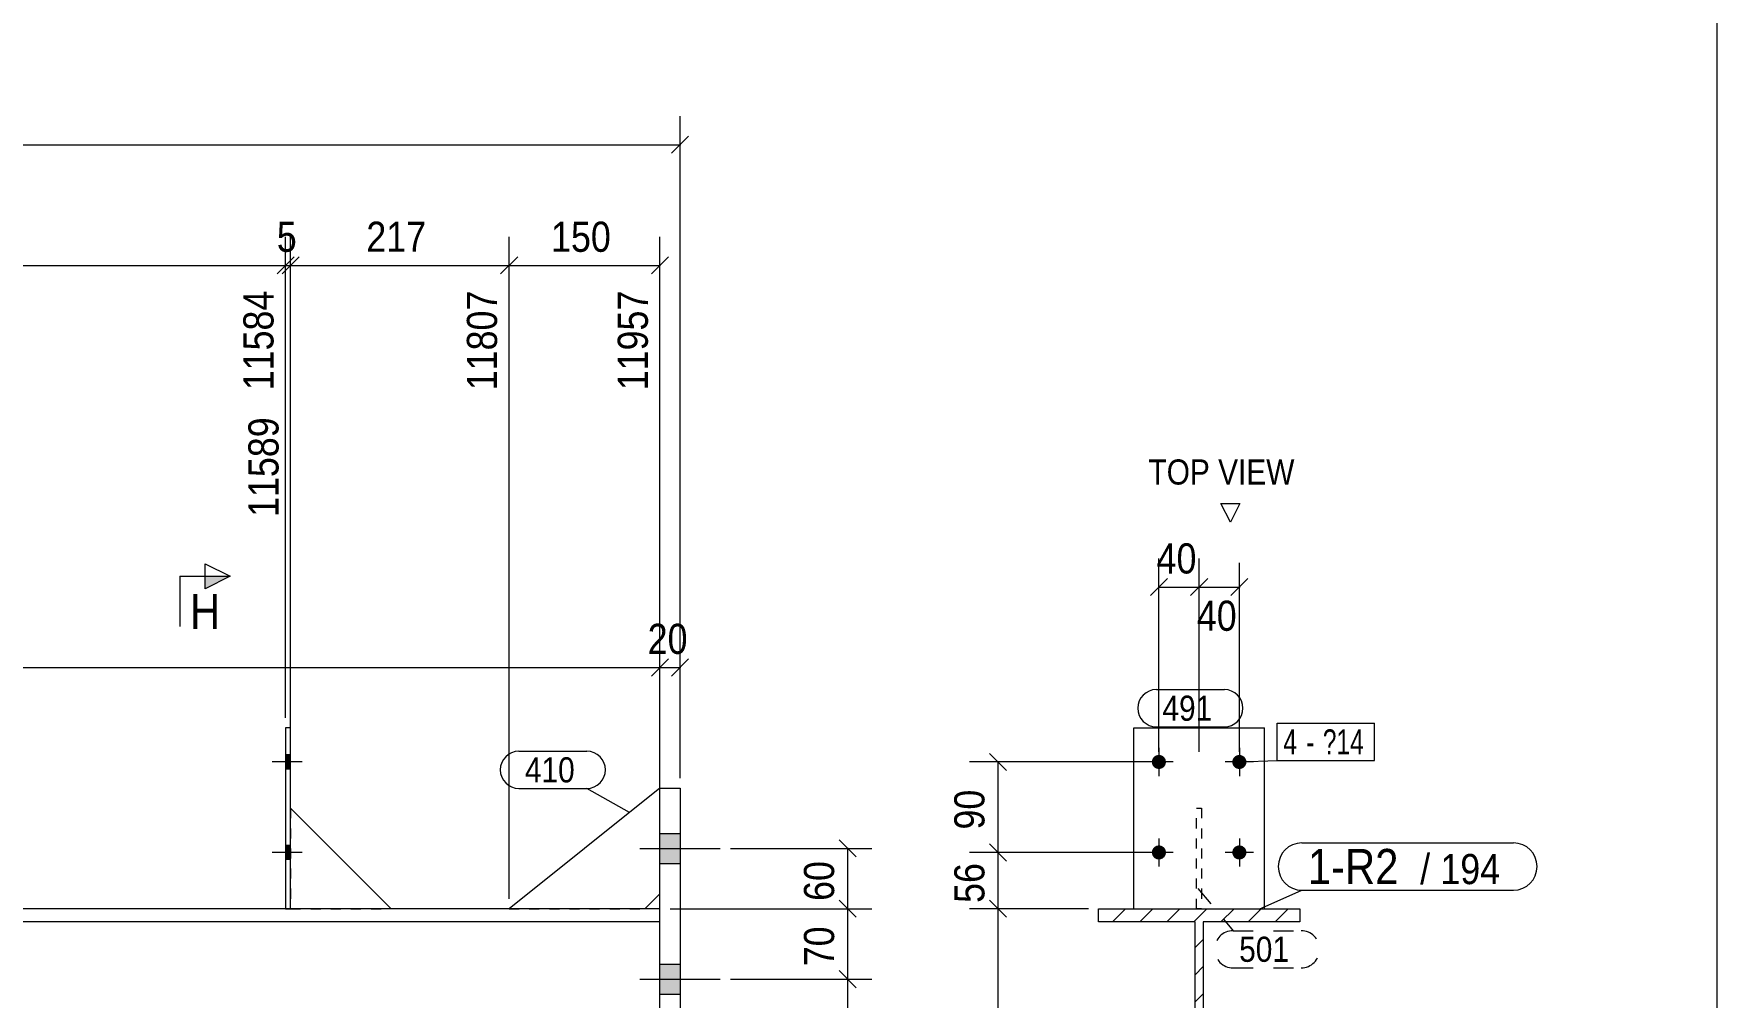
# Model space of a CAD drawing. Header units: millimetres. Extents: x 2 to 1174, y 1 to 825.
# Drawn here: x 1006.6 to 1174, y 419.8 to 515.7 of the extents above; entities that cross this region are included whole.
import ezdxf

# ---------------------------------------------------------------- set-up
doc = ezdxf.new("R2010")
doc.units = ezdxf.units.MM
for name, pattern in [('XKITLINE00', [0]), ('XKITLINE01', [4, 1, -1, 1, -1]), ('XKITLINE02', [4, 2, -2])]:
    doc.linetypes.add(name, pattern=pattern)
for name, color, linetype, lineweight in [('Bolt', 3, 'Continuous', 0), ('BoltMark', 7, 'Continuous', 0), ('Dimensions', 7, 'Continuous', 0), ('DrawingSheet', 5, 'Continuous', 0), ('OtherObjectType', 7, 'Continuous', 0), ('Part', 2, 'Continuous', 0), ('PartMark', 7, 'Continuous', 0), ('Section', 6, 'Continuous', 0)]:
    doc.layers.add(name, color=color, linetype=linetype, lineweight=lineweight)
doc.styles.add('ARIAL', font='ARIAL.TTF')
doc.styles.add('ARIAL_NARROW', font='ARIALN.TTF')

# ---------------------------------------------------------------- blocks, each defined once
blk = doc.blocks.new('*A1')
at = {"layer": 'Part', "color": 7, "linetype": 'XKITLINE00', "lineweight": 0}
for p, q in [((1113.86, 427.33), (1115.16, 428.63)), ((1116.56, 427.33), (1117.86, 428.63)), ((1119.25, 427.33), (1120.55, 428.63)), ((1121.94, 427.33), (1123.24, 428.63)), ((1124.64, 427.33), (1125.94, 428.63)), ((1127.33, 427.33), (1128.63, 428.63)), ((1130.03, 427.33), (1131.33, 428.63)), ((1122.07, 424.76), (1122.87, 425.56)), ((1122.07, 422.07), (1122.87, 422.87)), ((1122.07, 419.37), (1122.87, 420.17)), ((1122.07, 416.68), (1122.87, 417.48)), ((1122.07, 413.99), (1122.87, 414.79)), ((1122.07, 411.29), (1122.87, 412.09)), ((1122.07, 408.6), (1122.87, 409.4)), ((1122.07, 405.9), (1122.87, 406.7)), ((1122.07, 403.21), (1122.87, 404.01)), ((1122.07, 400.52), (1122.87, 401.32)), ((1122.07, 397.82), (1122.87, 398.62)), ((1122.07, 395.13), (1122.87, 395.93)), ((1122.07, 392.43), (1122.87, 393.23)), ((1120.96, 388.63), (1122.87, 390.54)), ((1112.88, 388.63), (1114.18, 389.93)), ((1115.57, 388.63), (1116.87, 389.93)), ((1118.27, 388.63), (1119.57, 389.93)), ((1123.66, 388.63), (1124.96, 389.93)), ((1126.35, 388.63), (1127.65, 389.93)), ((1129.04, 388.63), (1130.34, 389.93)), ((1131.74, 388.63), (1132.47, 389.36))]:
    blk.add_line(p, q, dxfattribs=at)
blk = doc.blocks.new('*A14')
at = {"layer": 'Bolt'}
for points in [[(1031.62, 443.93), (1032.12, 443.93), (1032.12, 442.53), (1031.62, 442.53)], [(1031.62, 443.93), (1032.12, 443.93), (1032.12, 442.53), (1031.62, 442.53)], [(1031.62, 434.93), (1032.12, 434.93), (1032.12, 433.53), (1031.62, 433.53)], [(1031.62, 434.93), (1032.12, 434.93), (1032.12, 433.53), (1031.62, 433.53)]]:
    blk.add_hatch(color=3, dxfattribs=at).paths.add_polyline_path(points, flags=17)
at = {"layer": 'Bolt', "color": 3, "linetype": 'XKITLINE00', "lineweight": 0}
for p, q in [((1032.12, 443.93), (1031.62, 443.93)), ((1032.12, 443.93), (1031.62, 443.93)), ((1033.28, 443.23), (1030.28, 443.23)), ((1033.28, 443.23), (1030.28, 443.23)), ((1032.12, 442.53), (1031.62, 442.53)), ((1032.12, 442.53), (1031.62, 442.53)), ((1033.28, 434.23), (1030.28, 434.23)), ((1033.28, 434.23), (1030.28, 434.23)), ((1032.12, 434.93), (1031.62, 434.93)), ((1032.12, 434.93), (1031.62, 434.93)), ((1032.12, 433.53), (1031.62, 433.53)), ((1032.12, 433.53), (1031.62, 433.53))]:
    blk.add_line(p, q, dxfattribs=at)
blk = doc.blocks.new('*A16')
at = {"layer": 'Part', "color": 2, "linetype": 'XKITLINE00', "lineweight": 0}
for p, q in [((1068.85, 428.63), (839.19, 428.63)), ((1068.85, 427.33), (839.19, 427.33))]:
    blk.add_line(p, q, dxfattribs=at)
at = {"layer": 'Part', "color": 7, "linetype": 'XKITLINE01', "lineweight": 0}
blk.add_line((1068.85, 388.63), (1068.85, 428.63), dxfattribs=at)
blk = doc.blocks.new('*A18')
at = {"layer": 'Part', "color": 2, "linetype": 'XKITLINE00', "lineweight": 0}
for p, q in [((1068.85, 337.63), (1068.85, 440.63)), ((1068.85, 440.63), (1070.85, 440.63)), ((1070.85, 440.63), (1070.85, 337.63)), ((1070.85, 337.63), (1068.85, 337.63))]:
    blk.add_line(p, q, dxfattribs=at)
blk = doc.blocks.new('*A19')
at = {"layer": 'Part', "color": 2, "linetype": 'XKITLINE00', "lineweight": 0}
for p, q in [((1068.85, 440.63), (1053.85, 428.63)), ((1067.35, 428.63), (1068.85, 430.13))]:
    blk.add_line(p, q, dxfattribs=at)
at = {"layer": 'Part', "color": 7, "linetype": 'XKITLINE01', "lineweight": 0}
for p, q in [((1068.85, 430.13), (1068.85, 440.63)), ((1053.85, 428.63), (1067.35, 428.63))]:
    blk.add_line(p, q, dxfattribs=at)
blk = doc.blocks.new('*A48')
at = {"layer": 'Part', "color": 2, "linetype": 'XKITLINE00', "lineweight": 0}
blk.add_line((1042.12, 428.63), (1032.12, 438.63), dxfattribs=at)
at = {"layer": 'Part', "color": 7, "linetype": 'XKITLINE01', "lineweight": 0}
for p, q in [((1032.12, 438.63), (1032.12, 428.63)), ((1032.12, 428.63), (1042.12, 428.63))]:
    blk.add_line(p, q, dxfattribs=at)
blk = doc.blocks.new('*A49')
at = {"layer": 'Part', "color": 2, "linetype": 'XKITLINE00', "lineweight": 0}
for p, q in [((1032.12, 446.63), (1031.62, 446.63)), ((1031.62, 446.63), (1031.62, 428.63)), ((1032.12, 428.63), (1032.12, 446.63))]:
    blk.add_line(p, q, dxfattribs=at)
at = {"layer": 'Part', "color": 7, "linetype": 'XKITLINE01', "lineweight": 0}
blk.add_line((1031.62, 428.63), (1032.12, 428.63), dxfattribs=at)
blk = doc.blocks.new('*A59')
at = {"layer": 'Bolt'}
for points in [[(1070.85, 433.13), (1068.85, 433.13), (1068.85, 436.13), (1070.85, 436.13)], [(1070.85, 433.13), (1068.85, 433.13), (1068.85, 436.13), (1070.85, 436.13)], [(1070.85, 420.13), (1068.85, 420.13), (1068.85, 423.13), (1070.85, 423.13)], [(1070.85, 420.13), (1068.85, 420.13), (1068.85, 423.13), (1070.85, 423.13)], [(1070.85, 411.13), (1068.85, 411.13), (1068.85, 414.13), (1070.85, 414.13)], [(1070.85, 411.13), (1068.85, 411.13), (1068.85, 414.13), (1070.85, 414.13)], [(1070.85, 402.13), (1068.85, 402.13), (1068.85, 405.13), (1070.85, 405.13)], [(1070.85, 402.13), (1068.85, 402.13), (1068.85, 405.13), (1070.85, 405.13)], [(1070.85, 374.13), (1068.85, 374.13), (1068.85, 377.13), (1070.85, 377.13)], [(1070.85, 374.13), (1068.85, 374.13), (1068.85, 377.13), (1070.85, 377.13)], [(1070.85, 365.13), (1068.85, 365.13), (1068.85, 368.13), (1070.85, 368.13)], [(1070.85, 365.13), (1068.85, 365.13), (1068.85, 368.13), (1070.85, 368.13)], [(1070.85, 356.13), (1068.85, 356.13), (1068.85, 359.13), (1070.85, 359.13)], [(1070.85, 356.13), (1068.85, 356.13), (1068.85, 359.13), (1070.85, 359.13)], [(1070.85, 342.13), (1068.85, 342.13), (1068.85, 345.13), (1070.85, 345.13)], [(1070.85, 342.13), (1068.85, 342.13), (1068.85, 345.13), (1070.85, 345.13)]]:
    blk.add_hatch(color=3, dxfattribs=at).paths.add_polyline_path(points, flags=17)
at = {"layer": 'Bolt', "color": 3, "linetype": 'XKITLINE00', "lineweight": 0}
for p, q in [((1068.85, 436.13), (1070.85, 436.13)), ((1068.85, 436.13), (1070.85, 436.13)), ((1066.85, 434.63), (1074.85, 434.63)), ((1066.85, 434.63), (1074.85, 434.63)), ((1068.85, 433.13), (1070.85, 433.13)), ((1068.85, 433.13), (1070.85, 433.13)), ((1068.85, 423.13), (1070.85, 423.13)), ((1068.85, 423.13), (1070.85, 423.13)), ((1066.85, 421.63), (1074.85, 421.63)), ((1066.85, 421.63), (1074.85, 421.63)), ((1068.85, 420.13), (1070.85, 420.13)), ((1068.85, 420.13), (1070.85, 420.13)), ((1068.85, 414.13), (1070.85, 414.13)), ((1068.85, 414.13), (1070.85, 414.13)), ((1066.85, 412.63), (1074.85, 412.63)), ((1066.85, 412.63), (1074.85, 412.63)), ((1068.85, 411.13), (1070.85, 411.13)), ((1068.85, 411.13), (1070.85, 411.13)), ((1066.85, 403.63), (1074.85, 403.63)), ((1066.85, 403.63), (1074.85, 403.63)), ((1068.85, 405.13), (1070.85, 405.13)), ((1068.85, 405.13), (1070.85, 405.13)), ((1068.85, 402.13), (1070.85, 402.13)), ((1068.85, 402.13), (1070.85, 402.13)), ((1068.85, 377.13), (1070.85, 377.13)), ((1068.85, 377.13), (1070.85, 377.13)), ((1066.85, 375.63), (1074.85, 375.63)), ((1066.85, 375.63), (1074.85, 375.63)), ((1068.85, 374.13), (1070.85, 374.13)), ((1068.85, 374.13), (1070.85, 374.13)), ((1068.85, 368.13), (1070.85, 368.13)), ((1068.85, 368.13), (1070.85, 368.13)), ((1066.85, 366.63), (1074.85, 366.63)), ((1066.85, 366.63), (1074.85, 366.63)), ((1068.85, 365.13), (1070.85, 365.13)), ((1068.85, 365.13), (1070.85, 365.13)), ((1068.85, 359.13), (1070.85, 359.13)), ((1068.85, 359.13), (1070.85, 359.13)), ((1066.85, 357.63), (1074.85, 357.63)), ((1066.85, 357.63), (1074.85, 357.63)), ((1068.85, 356.13), (1070.85, 356.13)), ((1068.85, 356.13), (1070.85, 356.13)), ((1068.85, 345.13), (1070.85, 345.13)), ((1068.85, 345.13), (1070.85, 345.13)), ((1066.85, 343.63), (1074.85, 343.63)), ((1066.85, 343.63), (1074.85, 343.63)), ((1068.85, 342.13), (1070.85, 342.13)), ((1068.85, 342.13), (1070.85, 342.13))]:
    blk.add_line(p, q, dxfattribs=at)
blk = doc.blocks.new('*A145')
at = {"layer": 'Bolt'}
for points in [[(1119.17, 443.2), (1119.16, 443.16), (1119.16, 443.13), (1119.15, 443.1), (1119.15, 443.06), (1119.14, 443.03), (1119.13, 443), (1119.11, 442.96), (1119.1, 442.93), (1119.09, 442.9), (1119.07, 442.87), (1119.05, 442.84), (1119.03, 442.82), (1119.01, 442.79), (1118.99, 442.76), (1118.96, 442.74), (1118.94, 442.71), (1118.91, 442.69), (1118.88, 442.67), (1118.86, 442.65), (1118.83, 442.63), (1118.8, 442.61), (1118.77, 442.6), (1118.74, 442.59), (1118.7, 442.57), (1118.67, 442.56), (1118.64, 442.55), (1118.6, 442.55), (1118.57, 442.54), (1118.54, 442.54), (1118.5, 442.53), (1118.47, 442.53), (1118.43, 442.53), (1118.4, 442.54), (1118.37, 442.54), (1118.33, 442.55), (1118.3, 442.55), (1118.26, 442.56), (1118.23, 442.57), (1118.2, 442.59), (1118.17, 442.6), (1118.14, 442.61), (1118.11, 442.63), (1118.08, 442.65), (1118.05, 442.67), (1118.02, 442.69), (1118, 442.71), (1117.97, 442.74), (1117.95, 442.76), (1117.93, 442.79), (1117.91, 442.82), (1117.89, 442.84), (1117.87, 442.87), (1117.85, 442.9), (1117.84, 442.93), (1117.82, 442.96), (1117.81, 443), (1117.8, 443.03), (1117.79, 443.06), (1117.78, 443.1), (1117.78, 443.13), (1117.77, 443.16), (1117.77, 443.2), (1117.77, 443.23), (1117.77, 443.27), (1117.77, 443.3), (1117.78, 443.33), (1117.78, 443.37), (1117.79, 443.4), (1117.8, 443.44), (1117.81, 443.47), (1117.82, 443.5), (1117.84, 443.53), (1117.85, 443.56), (1117.87, 443.59), (1117.89, 443.62), (1117.91, 443.65), (1117.93, 443.68), (1117.95, 443.7), (1117.97, 443.73), (1118, 443.75), (1118.02, 443.77), (1118.05, 443.79), (1118.08, 443.81), (1118.11, 443.83), (1118.14, 443.85), (1118.17, 443.86), (1118.2, 443.88), (1118.23, 443.89), (1118.26, 443.9), (1118.3, 443.91), (1118.33, 443.92), (1118.37, 443.92), (1118.4, 443.93), (1118.43, 443.93), (1118.47, 443.93), (1118.5, 443.93), (1118.54, 443.93), (1118.57, 443.92), (1118.6, 443.92), (1118.64, 443.91), (1118.67, 443.9), (1118.7, 443.89), (1118.74, 443.88), (1118.77, 443.86), (1118.8, 443.85), (1118.83, 443.83), (1118.86, 443.81), (1118.88, 443.79), (1118.91, 443.77), (1118.94, 443.75), (1118.96, 443.73), (1118.99, 443.7), (1119.01, 443.68), (1119.03, 443.65), (1119.05, 443.62), (1119.07, 443.59), (1119.09, 443.56), (1119.1, 443.53), (1119.11, 443.5), (1119.13, 443.47), (1119.14, 443.44), (1119.15, 443.4), (1119.15, 443.37), (1119.16, 443.33), (1119.16, 443.3), (1119.17, 443.27), (1119.17, 443.23)], [(1127.17, 443.2), (1127.16, 443.16), (1127.16, 443.13), (1127.15, 443.1), (1127.15, 443.06), (1127.14, 443.03), (1127.13, 443), (1127.11, 442.96), (1127.1, 442.93), (1127.09, 442.9), (1127.07, 442.87), (1127.05, 442.84), (1127.03, 442.82), (1127.01, 442.79), (1126.99, 442.76), (1126.96, 442.74), (1126.94, 442.71), (1126.91, 442.69), (1126.88, 442.67), (1126.86, 442.65), (1126.83, 442.63), (1126.8, 442.61), (1126.77, 442.6), (1126.74, 442.59), (1126.7, 442.57), (1126.67, 442.56), (1126.64, 442.55), (1126.6, 442.55), (1126.57, 442.54), (1126.54, 442.54), (1126.5, 442.53), (1126.47, 442.53), (1126.43, 442.53), (1126.4, 442.54), (1126.37, 442.54), (1126.33, 442.55), (1126.3, 442.55), (1126.26, 442.56), (1126.23, 442.57), (1126.2, 442.59), (1126.17, 442.6), (1126.14, 442.61), (1126.11, 442.63), (1126.08, 442.65), (1126.05, 442.67), (1126.02, 442.69), (1126, 442.71), (1125.97, 442.74), (1125.95, 442.76), (1125.93, 442.79), (1125.91, 442.82), (1125.89, 442.84), (1125.87, 442.87), (1125.85, 442.9), (1125.84, 442.93), (1125.82, 442.96), (1125.81, 443), (1125.8, 443.03), (1125.79, 443.06), (1125.78, 443.1), (1125.78, 443.13), (1125.77, 443.16), (1125.77, 443.2), (1125.77, 443.23), (1125.77, 443.27), (1125.77, 443.3), (1125.78, 443.33), (1125.78, 443.37), (1125.79, 443.4), (1125.8, 443.44), (1125.81, 443.47), (1125.82, 443.5), (1125.84, 443.53), (1125.85, 443.56), (1125.87, 443.59), (1125.89, 443.62), (1125.91, 443.65), (1125.93, 443.68), (1125.95, 443.7), (1125.97, 443.73), (1126, 443.75), (1126.02, 443.77), (1126.05, 443.79), (1126.08, 443.81), (1126.11, 443.83), (1126.14, 443.85), (1126.17, 443.86), (1126.2, 443.88), (1126.23, 443.89), (1126.26, 443.9), (1126.3, 443.91), (1126.33, 443.92), (1126.37, 443.92), (1126.4, 443.93), (1126.43, 443.93), (1126.47, 443.93), (1126.5, 443.93), (1126.54, 443.93), (1126.57, 443.92), (1126.6, 443.92), (1126.64, 443.91), (1126.67, 443.9), (1126.7, 443.89), (1126.74, 443.88), (1126.77, 443.86), (1126.8, 443.85), (1126.83, 443.83), (1126.86, 443.81), (1126.88, 443.79), (1126.91, 443.77), (1126.94, 443.75), (1126.96, 443.73), (1126.99, 443.7), (1127.01, 443.68), (1127.03, 443.65), (1127.05, 443.62), (1127.07, 443.59), (1127.09, 443.56), (1127.1, 443.53), (1127.11, 443.5), (1127.13, 443.47), (1127.14, 443.44), (1127.15, 443.4), (1127.15, 443.37), (1127.16, 443.33), (1127.16, 443.3), (1127.17, 443.27), (1127.17, 443.23)], [(1119.17, 434.2), (1119.16, 434.16), (1119.16, 434.13), (1119.15, 434.1), (1119.15, 434.06), (1119.14, 434.03), (1119.13, 434), (1119.11, 433.96), (1119.1, 433.93), (1119.09, 433.9), (1119.07, 433.87), (1119.05, 433.84), (1119.03, 433.82), (1119.01, 433.79), (1118.99, 433.76), (1118.96, 433.74), (1118.94, 433.71), (1118.91, 433.69), (1118.88, 433.67), (1118.86, 433.65), (1118.83, 433.63), (1118.8, 433.61), (1118.77, 433.6), (1118.74, 433.59), (1118.7, 433.57), (1118.67, 433.56), (1118.64, 433.55), (1118.6, 433.55), (1118.57, 433.54), (1118.54, 433.54), (1118.5, 433.53), (1118.47, 433.53), (1118.43, 433.53), (1118.4, 433.54), (1118.37, 433.54), (1118.33, 433.55), (1118.3, 433.55), (1118.26, 433.56), (1118.23, 433.57), (1118.2, 433.59), (1118.17, 433.6), (1118.14, 433.61), (1118.11, 433.63), (1118.08, 433.65), (1118.05, 433.67), (1118.02, 433.69), (1118, 433.71), (1117.97, 433.74), (1117.95, 433.76), (1117.93, 433.79), (1117.91, 433.82), (1117.89, 433.84), (1117.87, 433.87), (1117.85, 433.9), (1117.84, 433.93), (1117.82, 433.96), (1117.81, 434), (1117.8, 434.03), (1117.79, 434.06), (1117.78, 434.1), (1117.78, 434.13), (1117.77, 434.16), (1117.77, 434.2), (1117.77, 434.23), (1117.77, 434.27), (1117.77, 434.3), (1117.78, 434.33), (1117.78, 434.37), (1117.79, 434.4), (1117.8, 434.44), (1117.81, 434.47), (1117.82, 434.5), (1117.84, 434.53), (1117.85, 434.56), (1117.87, 434.59), (1117.89, 434.62), (1117.91, 434.65), (1117.93, 434.68), (1117.95, 434.7), (1117.97, 434.73), (1118, 434.75), (1118.02, 434.77), (1118.05, 434.79), (1118.08, 434.81), (1118.11, 434.83), (1118.14, 434.85), (1118.17, 434.86), (1118.2, 434.88), (1118.23, 434.89), (1118.26, 434.9), (1118.3, 434.91), (1118.33, 434.92), (1118.37, 434.92), (1118.4, 434.93), (1118.43, 434.93), (1118.47, 434.93), (1118.5, 434.93), (1118.54, 434.93), (1118.57, 434.92), (1118.6, 434.92), (1118.64, 434.91), (1118.67, 434.9), (1118.7, 434.89), (1118.74, 434.88), (1118.77, 434.86), (1118.8, 434.85), (1118.83, 434.83), (1118.86, 434.81), (1118.88, 434.79), (1118.91, 434.77), (1118.94, 434.75), (1118.96, 434.73), (1118.99, 434.7), (1119.01, 434.68), (1119.03, 434.65), (1119.05, 434.62), (1119.07, 434.59), (1119.09, 434.56), (1119.1, 434.53), (1119.11, 434.5), (1119.13, 434.47), (1119.14, 434.44), (1119.15, 434.4), (1119.15, 434.37), (1119.16, 434.33), (1119.16, 434.3), (1119.17, 434.27), (1119.17, 434.23)], [(1127.17, 434.2), (1127.16, 434.16), (1127.16, 434.13), (1127.15, 434.1), (1127.15, 434.06), (1127.14, 434.03), (1127.13, 434), (1127.11, 433.96), (1127.1, 433.93), (1127.09, 433.9), (1127.07, 433.87), (1127.05, 433.84), (1127.03, 433.82), (1127.01, 433.79), (1126.99, 433.76), (1126.96, 433.74), (1126.94, 433.71), (1126.91, 433.69), (1126.88, 433.67), (1126.86, 433.65), (1126.83, 433.63), (1126.8, 433.61), (1126.77, 433.6), (1126.74, 433.59), (1126.7, 433.57), (1126.67, 433.56), (1126.64, 433.55), (1126.6, 433.55), (1126.57, 433.54), (1126.54, 433.54), (1126.5, 433.53), (1126.47, 433.53), (1126.43, 433.53), (1126.4, 433.54), (1126.37, 433.54), (1126.33, 433.55), (1126.3, 433.55), (1126.26, 433.56), (1126.23, 433.57), (1126.2, 433.59), (1126.17, 433.6), (1126.14, 433.61), (1126.11, 433.63), (1126.08, 433.65), (1126.05, 433.67), (1126.02, 433.69), (1126, 433.71), (1125.97, 433.74), (1125.95, 433.76), (1125.93, 433.79), (1125.91, 433.82), (1125.89, 433.84), (1125.87, 433.87), (1125.85, 433.9), (1125.84, 433.93), (1125.82, 433.96), (1125.81, 434), (1125.8, 434.03), (1125.79, 434.06), (1125.78, 434.1), (1125.78, 434.13), (1125.77, 434.16), (1125.77, 434.2), (1125.77, 434.23), (1125.77, 434.27), (1125.77, 434.3), (1125.78, 434.33), (1125.78, 434.37), (1125.79, 434.4), (1125.8, 434.44), (1125.81, 434.47), (1125.82, 434.5), (1125.84, 434.53), (1125.85, 434.56), (1125.87, 434.59), (1125.89, 434.62), (1125.91, 434.65), (1125.93, 434.68), (1125.95, 434.7), (1125.97, 434.73), (1126, 434.75), (1126.02, 434.77), (1126.05, 434.79), (1126.08, 434.81), (1126.11, 434.83), (1126.14, 434.85), (1126.17, 434.86), (1126.2, 434.88), (1126.23, 434.89), (1126.26, 434.9), (1126.3, 434.91), (1126.33, 434.92), (1126.37, 434.92), (1126.4, 434.93), (1126.43, 434.93), (1126.47, 434.93), (1126.5, 434.93), (1126.54, 434.93), (1126.57, 434.92), (1126.6, 434.92), (1126.64, 434.91), (1126.67, 434.9), (1126.7, 434.89), (1126.74, 434.88), (1126.77, 434.86), (1126.8, 434.85), (1126.83, 434.83), (1126.86, 434.81), (1126.88, 434.79), (1126.91, 434.77), (1126.94, 434.75), (1126.96, 434.73), (1126.99, 434.7), (1127.01, 434.68), (1127.03, 434.65), (1127.05, 434.62), (1127.07, 434.59), (1127.09, 434.56), (1127.1, 434.53), (1127.11, 434.5), (1127.13, 434.47), (1127.14, 434.44), (1127.15, 434.4), (1127.15, 434.37), (1127.16, 434.33), (1127.16, 434.3), (1127.17, 434.27), (1127.17, 434.23)]]:
    blk.add_hatch(color=3, dxfattribs=at).paths.add_polyline_path(points, flags=17)
at = {"layer": 'Bolt', "color": 3, "linetype": 'XKITLINE00', "lineweight": 0}
for p, q in [((1118.47, 444.63), (1118.47, 441.83)), ((1126.47, 444.63), (1126.47, 441.83)), ((1119.87, 443.23), (1117.07, 443.23)), ((1127.87, 443.23), (1125.07, 443.23)), ((1118.47, 435.63), (1118.47, 432.83)), ((1126.47, 435.63), (1126.47, 432.83)), ((1119.87, 434.23), (1117.07, 434.23)), ((1127.87, 434.23), (1125.07, 434.23))]:
    blk.add_line(p, q, dxfattribs=at)
blk = doc.blocks.new('*A146')
at = {"layer": 'Part', "color": 2, "linetype": 'XKITLINE00', "lineweight": 0}
for p, q in [((1112.47, 428.63), (1132.47, 428.63)), ((1112.47, 427.33), (1112.47, 428.63)), ((1132.47, 428.63), (1132.47, 427.33)), ((1122.07, 427.33), (1112.47, 427.33)), ((1122.07, 389.93), (1122.07, 427.33)), ((1132.47, 427.33), (1122.87, 427.33)), ((1122.87, 427.33), (1122.87, 389.93)), ((1112.47, 388.63), (1112.47, 389.93)), ((1112.47, 389.93), (1122.07, 389.93)), ((1132.47, 388.63), (1112.47, 388.63)), ((1122.87, 389.93), (1132.47, 389.93)), ((1132.47, 389.93), (1132.47, 388.63))]:
    blk.add_line(p, q, dxfattribs=at)
blk = doc.blocks.new('*A149')
at = {"layer": 'Part', "color": 7, "linetype": 'XKITLINE01', "lineweight": 0}
for p, q in [((1122.22, 428.63), (1122.22, 438.63)), ((1122.22, 438.63), (1122.72, 438.63)), ((1122.72, 438.63), (1122.72, 428.63)), ((1122.72, 428.63), (1122.22, 428.63))]:
    blk.add_line(p, q, dxfattribs=at)
blk = doc.blocks.new('*A150')
at = {"layer": 'Part', "color": 2, "linetype": 'XKITLINE00', "lineweight": 0}
for p, q in [((1115.97, 428.63), (1115.97, 446.63)), ((1115.97, 446.63), (1128.97, 446.63)), ((1128.97, 428.63), (1128.97, 446.63))]:
    blk.add_line(p, q, dxfattribs=at)
at = {"layer": 'Part', "color": 7, "linetype": 'XKITLINE01', "lineweight": 0}
blk.add_line((1115.97, 428.63), (1128.97, 428.63), dxfattribs=at)
blk = doc.blocks.new('*A197')
at = {"layer": 'DrawingSheet', "color": 5, "linetype": 'XKITLINE00', "lineweight": 0}
blk.add_line((1174, 5), (1174, 825), dxfattribs=at)
blk = doc.blocks.new('*A209')
at = {"layer": 'Dimensions', "color": 7, "linetype": 'XKITLINE00', "lineweight": 0}
for p, q in [((1070.85, 441.63), (1070.85, 507.48)), ((95.56, 504.63), (1070.85, 504.63)), ((1071.7, 505.48), (1070, 503.78))]:
    blk.add_line(p, q, dxfattribs=at)
at = {"layer": 'Dimensions', "color": 3}
blk.add_point((1070.85, 504.63), dxfattribs=at)
blk = doc.blocks.new('*A215')
at = {"layer": 'Dimensions', "color": 7, "linetype": 'XKITLINE00', "lineweight": 0}
for p, q in [((1068.85, 429.63), (1068.85, 455.48)), ((106.19, 452.63), (1068.85, 452.63)), ((1069.7, 453.48), (1068, 451.78))]:
    blk.add_line(p, q, dxfattribs=at)
at = {"layer": 'Dimensions', "color": 3}
blk.add_point((1068.85, 452.63), dxfattribs=at)
blk = doc.blocks.new('*A220')
at = {"layer": 'Dimensions', "color": 7, "linetype": 'XKITLINE00', "lineweight": 0}
for p, q in [((1086.67, 422.48), (1088.37, 420.78)), ((1075.85, 421.63), (1089.92, 421.63)), ((1087.52, 412.63), (1087.52, 421.63)), ((1075.85, 412.63), (1089.92, 412.63)), ((1086.67, 413.48), (1088.37, 411.78))]:
    blk.add_line(p, q, dxfattribs=at)
at = {"layer": 'Dimensions', "color": 3}
for p in [(1087.52, 421.63), (1087.52, 412.63)]:
    blk.add_point(p, dxfattribs=at)
at = {"layer": 'Dimensions', "color": 3, "style": 'ARIAL', "width": 0.85}
blk.add_text('90', height=3, rotation=90.0002, dxfattribs=at).set_placement((1086.17, 414.91))
blk = doc.blocks.new('*A221')
at = {"layer": 'Dimensions', "color": 7, "linetype": 'XKITLINE00', "lineweight": 0}
for p, q in [((1069.85, 428.63), (1089.92, 428.63)), ((1086.67, 429.48), (1088.37, 427.78)), ((1087.52, 421.63), (1087.52, 428.63)), ((1086.67, 422.48), (1088.37, 420.78)), ((1075.85, 421.63), (1089.92, 421.63))]:
    blk.add_line(p, q, dxfattribs=at)
at = {"layer": 'Dimensions', "color": 3}
for p in [(1087.52, 428.63), (1087.52, 421.63)]:
    blk.add_point(p, dxfattribs=at)
at = {"layer": 'Dimensions', "color": 3, "style": 'ARIAL', "width": 0.85}
blk.add_text('70', height=3, rotation=90.0002, dxfattribs=at).set_placement((1086.17, 422.91))
blk = doc.blocks.new('*A222')
at = {"layer": 'Dimensions', "color": 7, "linetype": 'XKITLINE00', "lineweight": 0}
for p, q in [((1086.67, 435.48), (1088.37, 433.78)), ((1075.85, 434.63), (1089.92, 434.63)), ((1087.52, 428.63), (1087.52, 434.63)), ((1069.85, 428.63), (1089.92, 428.63)), ((1086.67, 429.48), (1088.37, 427.78))]:
    blk.add_line(p, q, dxfattribs=at)
at = {"layer": 'Dimensions', "color": 3}
for p in [(1087.52, 434.63), (1087.52, 428.63)]:
    blk.add_point(p, dxfattribs=at)
at = {"layer": 'Dimensions', "color": 3, "style": 'ARIAL', "width": 0.85}
blk.add_text('60', height=3, rotation=90.0002, dxfattribs=at).set_placement((1086.17, 429.41))
blk = doc.blocks.new('*A227')
at = {"layer": 'PartMark', "color": 7, "linetype": 'XKITLINE00', "lineweight": 0}
for p, q in [((1054.82, 444.3), (1061.58, 444.3)), ((1054.82, 440.6), (1061.58, 440.6)), ((1065.82, 438.2), (1061.58, 440.6))]:
    blk.add_line(p, q, dxfattribs=at)
for centre, start, end in [((1054.82, 442.45), 90, 270), ((1061.58, 442.45), 270, 90)]:
    blk.add_arc(centre, 1.85, start, end, dxfattribs=at)
at = {"layer": 'PartMark', "color": 3, "style": 'ARIAL', "width": 0.85}
blk.add_text('410', height=2.5, dxfattribs=at).set_placement((1055.42, 441.2))
blk = doc.blocks.new('*A249')
at = {"layer": 'Section'}
for points in [[(1023.62, 461.7), (1026.12, 461.7), (1023.62, 460.45)], [(1023.62, 323.82), (1026.12, 322.57), (1023.62, 322.57)]]:
    blk.add_hatch(color=3, dxfattribs=at).paths.add_polyline_path(points, flags=17)
at = {"layer": 'Section', "color": 3, "linetype": 'XKITLINE00', "lineweight": 0}
for p, q in [((1023.62, 460.45), (1023.62, 462.95)), ((1023.62, 462.95), (1026.12, 461.7)), ((1026.12, 461.7), (1023.62, 460.45)), ((1026.12, 322.57), (1023.62, 323.82)), ((1023.62, 323.82), (1023.62, 321.32)), ((1026.12, 322.57), (1023.62, 321.32))]:
    blk.add_line(p, q, dxfattribs=at)
at = {"layer": 'Section', "color": 1, "linetype": 'XKITLINE00', "lineweight": 0}
for p, q in [((1021.12, 461.7), (1021.12, 456.7)), ((1021.12, 461.7), (1026.12, 461.7)), ((1021.12, 322.57), (1021.12, 327.57)), ((1021.12, 322.57), (1026.12, 322.57))]:
    blk.add_line(p, q, dxfattribs=at)
at = {"layer": 'Section', "color": 7, "style": 'ARIAL', "width": 0.85}
for p in [(1022.12, 456.45), (1022.12, 324.32)]:
    blk.add_text('H', height=3.5, dxfattribs=at).set_placement(p)
blk = doc.blocks.new('*A271')
at = {"layer": 'Dimensions', "color": 7, "linetype": 'XKITLINE00', "lineweight": 0}
for p, q in [((1068.85, 429.63), (1068.85, 455.48)), ((1070.85, 441.63), (1070.85, 455.48)), ((1069.7, 453.48), (1068, 451.78)), ((1068.85, 452.63), (1070.85, 452.63)), ((1071.7, 453.48), (1070, 451.78))]:
    blk.add_line(p, q, dxfattribs=at)
at = {"layer": 'Dimensions', "color": 3}
for p in [(1068.85, 452.63), (1070.85, 452.63)]:
    blk.add_point(p, dxfattribs=at)
at = {"layer": 'Dimensions', "color": 3, "style": 'ARIAL', "width": 0.85}
blk.add_text('20', height=3, dxfattribs=at).set_placement((1067.63, 453.98))
blk = doc.blocks.new('*A278')
at = {"layer": 'Dimensions', "color": 7, "linetype": 'XKITLINE00', "lineweight": 0}
for p, q in [((902.12, 439.63), (902.12, 495.48)), ((1031.62, 447.63), (1031.62, 495.48)), ((902.97, 493.48), (901.27, 491.78)), ((902.12, 492.63), (1031.62, 492.63)), ((1032.47, 493.48), (1030.77, 491.78))]:
    blk.add_line(p, q, dxfattribs=at)
at = {"layer": 'Dimensions', "color": 3}
for p in [(902.12, 492.63), (1031.62, 492.63)]:
    blk.add_point(p, dxfattribs=at)
at = {"layer": 'Dimensions', "color": 3, "style": 'ARIAL', "width": 0.85}
blk.add_text('1295', height=3, dxfattribs=at).set_placement((962.42, 493.98))
blk.add_text('11584', height=3, rotation=90.0002, dxfattribs=at).set_placement((1030.42, 480.21))
blk = doc.blocks.new('*A279')
at = {"layer": 'Dimensions', "color": 7, "linetype": 'XKITLINE00', "lineweight": 0}
for p, q in [((1031.62, 447.63), (1031.62, 495.48)), ((1032.12, 439.63), (1032.12, 495.48)), ((1032.47, 493.48), (1030.77, 491.78)), ((1032.97, 493.48), (1031.27, 491.78)), ((1031.62, 492.63), (1032.12, 492.63))]:
    blk.add_line(p, q, dxfattribs=at)
at = {"layer": 'Dimensions', "color": 3}
for p in [(1031.62, 492.63), (1032.12, 492.63)]:
    blk.add_point(p, dxfattribs=at)
at = {"layer": 'Dimensions', "color": 3, "style": 'ARIAL', "width": 0.85}
blk.add_text('5', height=3, dxfattribs=at).set_placement((1030.75, 493.98))
blk.add_text('11589', height=3, rotation=90.0002, dxfattribs=at).set_placement((1030.92, 467.61))
blk = doc.blocks.new('*A280')
at = {"layer": 'Dimensions', "color": 7, "linetype": 'XKITLINE00', "lineweight": 0}
for p, q in [((1032.12, 439.63), (1032.12, 495.48)), ((1053.85, 429.63), (1053.85, 495.48)), ((1032.97, 493.48), (1031.27, 491.78)), ((1032.12, 492.63), (1053.85, 492.63)), ((1054.7, 493.48), (1053, 491.78))]:
    blk.add_line(p, q, dxfattribs=at)
at = {"layer": 'Dimensions', "color": 3}
for p in [(1032.12, 492.63), (1053.85, 492.63)]:
    blk.add_point(p, dxfattribs=at)
at = {"layer": 'Dimensions', "color": 3, "style": 'ARIAL', "width": 0.85}
blk.add_text('217', height=3, dxfattribs=at).set_placement((1039.65, 493.98))
blk.add_text('11807', height=3, rotation=90.0002, dxfattribs=at).set_placement((1052.65, 480.21))
blk = doc.blocks.new('*A281')
at = {"layer": 'Dimensions', "color": 7, "linetype": 'XKITLINE00', "lineweight": 0}
for p, q in [((1053.85, 429.63), (1053.85, 495.48)), ((1068.85, 429.63), (1068.85, 495.48)), ((1054.7, 493.48), (1053, 491.78)), ((1053.85, 492.63), (1068.85, 492.63)), ((1069.7, 493.48), (1068, 491.78))]:
    blk.add_line(p, q, dxfattribs=at)
at = {"layer": 'Dimensions', "color": 3}
for p in [(1053.85, 492.63), (1068.85, 492.63)]:
    blk.add_point(p, dxfattribs=at)
at = {"layer": 'Dimensions', "color": 3, "style": 'ARIAL', "width": 0.85}
blk.add_text('150', height=3, dxfattribs=at).set_placement((1058.02, 493.98))
blk.add_text('11957', height=3, rotation=90.0002, dxfattribs=at).set_placement((1067.65, 480.21))
blk = doc.blocks.new('*A330')
at = {"layer": 'Dimensions', "color": 7, "linetype": 'XKITLINE00', "lineweight": 0}
for p, q in [((1111.47, 428.63), (1099.62, 428.63)), ((1101.62, 429.48), (1103.32, 427.78)), ((1102.47, 362.91), (1102.47, 428.63)), ((1101.62, 363.76), (1103.32, 362.06)), ((1126.67, 362.91), (1099.62, 362.91))]:
    blk.add_line(p, q, dxfattribs=at)
at = {"layer": 'Dimensions', "color": 3}
for p in [(1102.47, 428.63), (1102.47, 362.91)]:
    blk.add_point(p, dxfattribs=at)
at = {"layer": 'Dimensions', "color": 3, "style": 'ARIAL', "width": 0.85}
blk.add_text('657', height=3, rotation=90.0002, dxfattribs=at).set_placement((1101.12, 392.43))
blk = doc.blocks.new('*A331')
at = {"layer": 'Dimensions', "color": 7, "linetype": 'XKITLINE00', "lineweight": 0}
for p, q in [((1117.47, 434.23), (1099.62, 434.23)), ((1101.62, 435.08), (1103.32, 433.38)), ((1102.47, 428.63), (1102.47, 434.23)), ((1111.47, 428.63), (1099.62, 428.63)), ((1101.62, 429.48), (1103.32, 427.78))]:
    blk.add_line(p, q, dxfattribs=at)
at = {"layer": 'Dimensions', "color": 3}
for p in [(1102.47, 434.23), (1102.47, 428.63)]:
    blk.add_point(p, dxfattribs=at)
at = {"layer": 'Dimensions', "color": 3, "style": 'ARIAL', "width": 0.85}
blk.add_text('56', height=3, rotation=90.0002, dxfattribs=at).set_placement((1101.12, 429.21))
blk = doc.blocks.new('*A332')
at = {"layer": 'Dimensions', "color": 7, "linetype": 'XKITLINE00', "lineweight": 0}
for p, q in [((1101.62, 444.08), (1103.32, 442.38)), ((1117.47, 443.23), (1099.62, 443.23)), ((1102.47, 434.23), (1102.47, 443.23)), ((1117.47, 434.23), (1099.62, 434.23)), ((1101.62, 435.08), (1103.32, 433.38))]:
    blk.add_line(p, q, dxfattribs=at)
at = {"layer": 'Dimensions', "color": 3}
for p in [(1102.47, 443.23), (1102.47, 434.23)]:
    blk.add_point(p, dxfattribs=at)
at = {"layer": 'Dimensions', "color": 3, "style": 'ARIAL', "width": 0.85}
blk.add_text('90', height=3, rotation=90.0002, dxfattribs=at).set_placement((1101.12, 436.51))
blk = doc.blocks.new('*A335')
at = {"layer": 'Dimensions', "color": 7, "linetype": 'XKITLINE00', "lineweight": 0}
for p, q in [((1118.47, 444.23), (1118.47, 463.48)), ((1122.47, 444.23), (1122.47, 463.48)), ((1119.32, 461.48), (1117.62, 459.78)), ((1118.47, 460.63), (1122.47, 460.63)), ((1123.32, 461.48), (1121.62, 459.78))]:
    blk.add_line(p, q, dxfattribs=at)
at = {"layer": 'Dimensions', "color": 3}
for p in [(1118.47, 460.63), (1122.47, 460.63)]:
    blk.add_point(p, dxfattribs=at)
at = {"layer": 'Dimensions', "color": 3, "style": 'ARIAL', "width": 0.85}
blk.add_text('40', height=3, dxfattribs=at).set_placement((1118.24, 461.98))
blk = doc.blocks.new('*A336')
at = {"layer": 'Dimensions', "color": 7, "linetype": 'XKITLINE00', "lineweight": 0}
for p, q in [((1122.47, 444.23), (1122.47, 463.03)), ((1126.47, 444.23), (1126.47, 463.03)), ((1123.32, 461.48), (1121.62, 459.78)), ((1122.47, 460.63), (1126.47, 460.63)), ((1127.32, 461.48), (1125.62, 459.78))]:
    blk.add_line(p, q, dxfattribs=at)
at = {"layer": 'Dimensions', "color": 3}
for p in [(1122.47, 460.63), (1126.47, 460.63)]:
    blk.add_point(p, dxfattribs=at)
at = {"layer": 'Dimensions', "color": 3, "style": 'ARIAL', "width": 0.85}
blk.add_text('40', height=3, dxfattribs=at).set_placement((1122.24, 456.28))
blk = doc.blocks.new('*A337')
at = {"layer": 'BoltMark', "color": 7, "linetype": 'XKITLINE00', "lineweight": 0}
for p, q in [((1130.24, 447.08), (1139.92, 447.08)), ((1130.24, 443.38), (1130.24, 447.08)), ((1139.92, 443.38), (1139.92, 447.08)), ((1126.47, 443.23), (1130.24, 443.38)), ((1130.24, 443.38), (1139.92, 443.38))]:
    blk.add_line(p, q, dxfattribs=at)
at = {"layer": 'BoltMark', "color": 3, "style": 'ARIAL_NARROW', "width": 0.85}
for s, p in [('4', (1130.84, 443.98)), ('?14', (1134.77, 443.98)), ('-', (1133.11, 443.98))]:
    blk.add_text(s, height=2.5, dxfattribs=at).set_placement(p)
blk = doc.blocks.new('*A340')
at = {"layer": 'PartMark', "color": 7, "linetype": 'XKITLINE00', "lineweight": 0}
for p, q in [((1118.22, 450.43), (1124.98, 450.43)), ((1118.22, 446.73), (1124.98, 446.73))]:
    blk.add_line(p, q, dxfattribs=at)
for centre, start, end in [((1118.22, 448.58), 90, 270), ((1124.98, 448.58), 270, 90)]:
    blk.add_arc(centre, 1.85, start, end, dxfattribs=at)
at = {"layer": 'PartMark', "color": 3, "style": 'ARIAL', "width": 0.85}
blk.add_text('491', height=2.5, dxfattribs=at).set_placement((1118.82, 447.33))
blk = doc.blocks.new('*A341')
at = {"layer": 'PartMark', "color": 7, "linetype": 'XKITLINE02', "lineweight": 0}
for p, q in [((1122.35, 430.66), (1125.85, 426.45)), ((1125.85, 426.45), (1132.61, 426.45)), ((1125.85, 422.75), (1132.61, 422.75))]:
    blk.add_line(p, q, dxfattribs=at)
for centre, start, end in [((1125.85, 424.6), 90, 270), ((1132.61, 424.6), 270, 90)]:
    blk.add_arc(centre, 1.85, start, end, dxfattribs=at)
at = {"layer": 'PartMark', "color": 3, "style": 'ARIAL', "width": 0.85}
blk.add_text('501', height=2.5, dxfattribs=at).set_placement((1126.45, 423.35))
blk = doc.blocks.new('*A344')
at = {"layer": 'PartMark', "color": 7, "linetype": 'XKITLINE00', "lineweight": 0}
for p, q in [((1132.68, 435.18), (1153.73, 435.18)), ((1128.44, 428.58), (1132.68, 430.48)), ((1132.68, 430.48), (1153.73, 430.48))]:
    blk.add_line(p, q, dxfattribs=at)
for centre, start, end in [((1132.68, 432.83), 90, 270), ((1153.73, 432.83), 270, 90)]:
    blk.add_arc(centre, 2.35, start, end, dxfattribs=at)
at = {"layer": 'PartMark', "color": 1, "style": 'ARIAL', "width": 0.85}
blk.add_text('1-R2', height=3.5, dxfattribs=at).set_placement((1133.28, 431.08))
at = {"layer": 'PartMark', "color": 3, "style": 'ARIAL', "width": 0.85}
for s, p in [('/', (1144.45, 431.08)), ('194', (1146.46, 431.08))]:
    blk.add_text(s, height=3, dxfattribs=at).set_placement(p)
blk = doc.blocks.new('*A345')
at = {"layer": 'OtherObjectType', "color": 7, "linetype": 'XKITLINE00', "lineweight": 0}
for p, q in [((1125.58, 467.08), (1124.64, 468.96)), ((1124.64, 468.96), (1126.51, 468.96)), ((1126.51, 468.96), (1125.58, 467.08)), ((1125.58, 467.08), (1125.58, 467.08)), ((1155.13, 400.63), (1157.01, 401.57)), ((1157.01, 399.69), (1155.13, 400.63)), ((1155.13, 400.63), (1155.13, 400.63)), ((1157.01, 401.57), (1157.01, 399.69)), ((1126.49, 329.43), (1133.91, 329.43))]:
    blk.add_line(p, q, dxfattribs=at)
at = {"layer": 'OtherObjectType', "color": 7, "style": 'ARIAL', "width": 0.85}
for s, p in [('TOP VIEW', (1117.43, 470.83)), ('H', (1126.49, 330.18)), ('H', (1131.51, 330.18)), ('-', (1129.65, 330.18))]:
    blk.add_text(s, height=2.5, dxfattribs=at).set_placement(p)
blk.add_text('FRONT VIEW', height=2.5, rotation=90, dxfattribs=at).set_placement((1161.38, 390.17))

msp = doc.modelspace()

# ---------------------------------------------------------------- block references
at = {"lineweight": 0}
for name in ['*A197', '*A209', '*A278', '*A279', '*A280', '*A281', '*A335', '*A249', '*A336', '*A215', '*A271', '*A340', '*A337', '*A49', '*A150', '*A14', '*A227', '*A332', '*A145', '*A19', '*A18', '*A48', '*A149', '*A59', '*A222', '*A331', '*A344', '*A341', '*A221', '*A330', '*A146', '*A1', '*A220']:
    msp.add_blockref(name, (0, 0), dxfattribs=at)
at = {"layer": 'OtherObjectType', "lineweight": 0}
msp.add_blockref('*A345', (0, 0), dxfattribs=at)
at = {"layer": 'Part', "lineweight": 0}
msp.add_blockref('*A16', (0, 0), dxfattribs=at)

doc.saveas('drawing.dxf')
